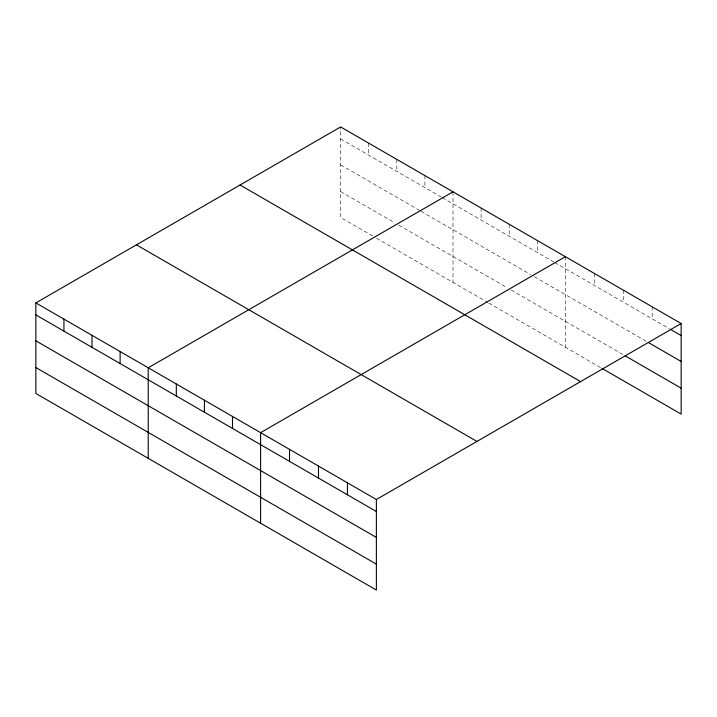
<?xml version="1.0" encoding="UTF-8"?>
<svg xmlns="http://www.w3.org/2000/svg" width="717" height="717" viewBox="0 0 717 717"><rect width="100%" height="100%" fill="white"/><g stroke="black" fill="none" stroke-linecap="round" stroke-linejoin="round"><path stroke-width="0.54" stroke-dasharray="3.58 2.69" d="M340.629 138.937L441.376 197.103M442.344 197.659L553.748 261.974M554.716 262.539L669.57 328.843M340.629 164.856L420.063 210.717M421.031 211.282L530.499 274.477M534.371 276.717L646.42 341.4M340.629 191.573L394.879 222.888M398.751 225.129L507.251 287.768M511.122 290L623.261 354.745M372.598 235.947L340.629 217.493L340.629 126.945M376.47 238.187L487.874 302.502M488.842 303.067L601.07 367.857M652.21 306.831L652.21 318.823M623.261 290.116L623.261 302.108M594.321 273.41L594.321 285.402M565.372 256.695L565.372 347.252M537.284 240.482L537.284 252.474M509.187 224.26L509.187 236.252M481.098 208.038L481.098 220.029M453.001 191.824L453.001 282.373M424.912 175.602L424.912 187.594M396.815 159.38L396.815 171.372M368.726 143.167L368.726 155.159"/><path stroke-width="1.08" d="M376.371 537.418L376.371 499.507L35.85 302.906L35.85 393.463L376.371 590.055L376.371 537.418L35.85 340.826M35.85 302.906L340.629 126.945L681.15 323.537L681.15 414.094L602.038 368.413M453.001 191.824L148.222 367.785L148.222 458.333M565.372 256.695L260.594 432.665L260.594 523.213M376.371 499.507L681.15 323.537M670.538 329.408L681.15 335.529M648.347 342.52L681.15 361.458M625.188 355.856L681.15 388.166M240.052 185.013L580.573 381.605M136.427 244.838L476.948 441.439M35.85 314.897L376.371 511.499M35.85 367.534L376.371 564.127M347.422 482.792L347.422 494.784M318.482 466.086L318.482 478.078M289.534 449.371L289.534 461.363M232.496 416.443L232.496 428.434M204.408 400.22L204.408 412.212M176.31 384.007L176.31 395.999M120.124 351.563L120.124 363.555M92.036 335.35L92.036 347.342M63.938 319.128L63.938 331.12"/></g></svg>
